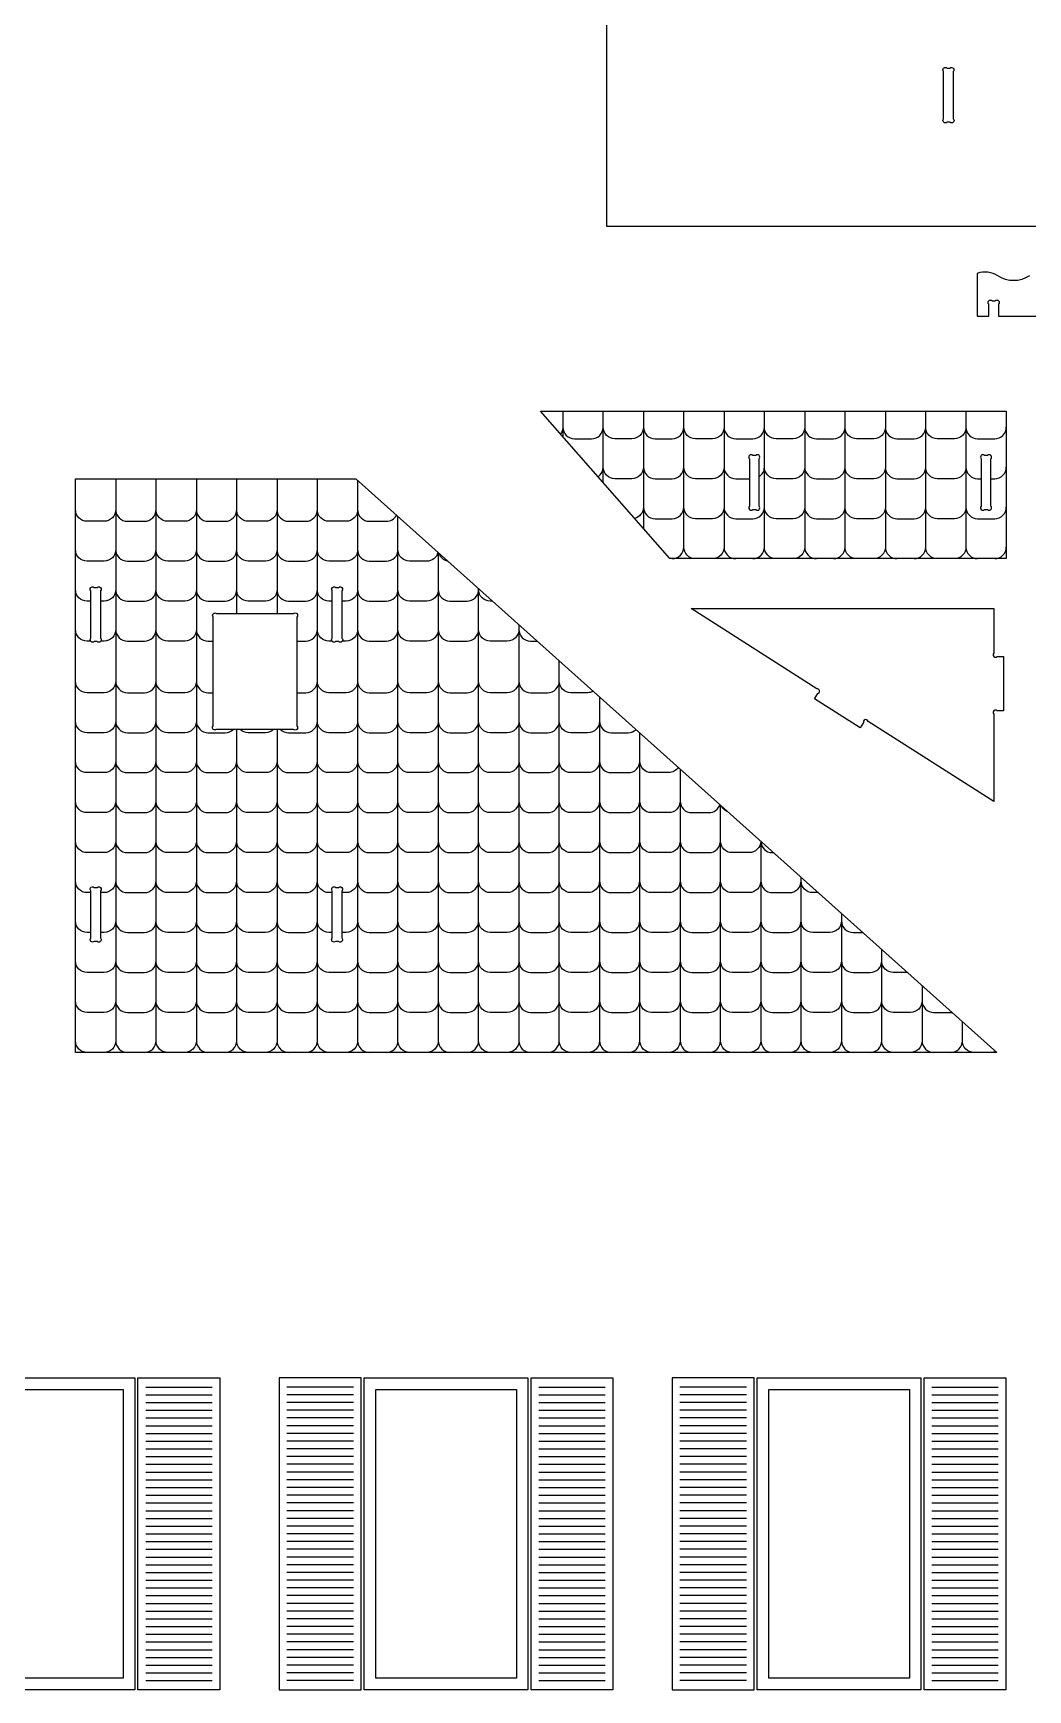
# Model space of a CAD drawing. Extents: x 9576 to 9806, y 1039 to 1165.
# Drawn here: x 9689.91 to 9715.66, y 1040.7 to 1083.6 of the extents above; entities that cross this region are included whole.
import ezdxf

# ---------------------------------------------------------------- set-up
doc = ezdxf.new("R2010")
doc.units = 0
doc.header["$MEASUREMENT"] = 0
doc.layers.add('LAYER_1', color=18, linetype='CONTINUOUS')

msp = doc.modelspace()

# ---------------------------------------------------------------- linework, layer by layer
at = {"layer": 'LAYER_1'}
for points in [[(9734.152, 1078.595), (9704.755, 1078.595), (9704.755, 1085.85), (9734.152, 1085.85)], [(9706.388, 1069.995), (9703.044, 1073.815), (9715.1, 1073.815), (9715.1, 1069.995)], [(9691.002, 1057.209), (9691.002, 1072.058), (9698.258, 1072.058), (9714.853, 1057.209)], [(9692.541, 1048.784), (9692.541, 1040.704), (9688.301, 1040.704), (9688.301, 1048.784)], [(9688.601, 1048.484), (9692.241, 1048.484), (9692.241, 1041.004), (9688.601, 1041.004)], [(9692.621, 1048.784), (9694.741, 1048.784), (9694.741, 1040.704), (9692.621, 1040.704)], [(9698.396, 1048.784), (9696.276, 1048.784), (9696.276, 1040.704), (9698.396, 1040.704)], [(9702.716, 1048.784), (9702.716, 1040.704), (9698.476, 1040.704), (9698.476, 1048.784)], [(9698.776, 1048.484), (9702.416, 1048.484), (9702.416, 1041.004), (9698.776, 1041.004)], [(9702.796, 1048.784), (9704.916, 1048.784), (9704.916, 1040.704), (9702.796, 1040.704)], [(9708.571, 1048.784), (9706.451, 1048.784), (9706.451, 1040.704), (9708.571, 1040.704)], [(9712.891, 1048.784), (9712.891, 1040.704), (9708.651, 1040.704), (9708.651, 1048.784)], [(9708.951, 1048.484), (9712.591, 1048.484), (9712.591, 1041.004), (9708.951, 1041.004)], [(9712.971, 1048.784), (9715.091, 1048.784), (9715.091, 1040.704), (9712.971, 1040.704)]]:
    msp.add_lwpolyline(points, close=True, dxfattribs=at)
for points in [[(9713.728, 1082.606), (9713.728, 1081.383, -1), (9713.64, 1081.295), (9713.567, 1081.295, -1), (9713.478, 1081.383), (9713.478, 1082.606, -1), (9713.567, 1082.695), (9713.64, 1082.695, -1)], [(9708.45, 1072.58), (9708.45, 1071.356, 1), (9708.538, 1071.268), (9708.612, 1071.268, 1), (9708.7, 1071.356), (9708.7, 1072.58, 1), (9708.612, 1072.668), (9708.538, 1072.668, 1)], [(9714.45, 1072.58), (9714.45, 1071.356, 1), (9714.538, 1071.268), (9714.612, 1071.268, 1), (9714.7, 1071.356), (9714.7, 1072.58, 1), (9714.612, 1072.668), (9714.538, 1072.668, 1)], [(9691.652, 1069.16), (9691.652, 1067.936, -1), (9691.564, 1067.848), (9691.491, 1067.848, -1), (9691.402, 1067.936), (9691.402, 1069.16, -1), (9691.491, 1069.248), (9691.564, 1069.248, -1)], [(9697.902, 1069.16), (9697.902, 1067.936, -1), (9697.814, 1067.848), (9697.741, 1067.848, -1), (9697.652, 1067.936), (9697.652, 1069.16, -1), (9697.741, 1069.248), (9697.814, 1069.248, -1)], [(9715.024, 1066.058), (9714.863, 1066.058, 1), (9714.774, 1065.97), (9714.774, 1063.704), (9711.522, 1065.779, 1), (9711.4, 1065.752), (9711.313, 1065.616), (9710.133, 1066.368), (9710.22, 1066.505, 1), (9710.193, 1066.627), (9706.94, 1068.701), (9714.774, 1068.701), (9714.774, 1067.546, 1), (9714.863, 1067.458), (9715.024, 1067.458)], [(9696.736, 1068.482), (9696.736, 1065.664, -1), (9696.647, 1065.575), (9694.657, 1065.575, -1), (9694.569, 1065.664), (9694.569, 1068.482, -1), (9694.657, 1068.571), (9696.647, 1068.571, -1)], [(9691.652, 1061.396), (9691.652, 1060.173, -1), (9691.564, 1060.084), (9691.491, 1060.084, -1), (9691.402, 1060.173), (9691.402, 1061.396, -1), (9691.491, 1061.484), (9691.564, 1061.484, -1)], [(9697.902, 1061.396), (9697.902, 1060.173, -1), (9697.814, 1060.084), (9697.741, 1060.084, -1), (9697.652, 1060.173), (9697.652, 1061.396, -1), (9697.741, 1061.484), (9697.814, 1061.484, -1)]]:
    msp.add_lwpolyline(points, format="xyb", close=True, dxfattribs=at)
for points in [[(9715.697, 1077.316, -0.300981), (9714.881, 1077.316, 0.236244), (9714.348, 1077.381), (9714.348, 1076.274), (9714.648, 1076.274), (9714.648, 1076.585, -1), (9714.736, 1076.674), (9714.809, 1076.674, -1), (9714.898, 1076.585), (9714.898, 1076.274), (9720.648, 1076.274)], [(9706.451, 1069.995, 0.414214), (9706.751, 1070.295), (9706.751, 1073.815)], [(9707.794, 1073.815), (9707.794, 1070.295, 0.414214), (9708.094, 1069.995)], [(9709.138, 1069.995, -0.414214), (9708.838, 1070.295), (9708.838, 1073.815)], [(9709.882, 1073.815), (9709.882, 1070.295, 0.414214), (9710.182, 1069.995)], [(9711.225, 1069.995, -0.414214), (9710.925, 1070.295), (9710.925, 1073.815)], [(9711.969, 1073.815), (9711.969, 1070.295, -0.414214), (9711.669, 1069.995)], [(9712.713, 1069.995, 0.414214), (9713.013, 1070.295), (9713.013, 1073.815)], [(9714.056, 1073.815), (9714.056, 1070.295, -0.414214), (9713.756, 1069.995)], [(9703.62, 1073.4, -0.159509), (9703.562, 1073.223)], [(9703.62, 1073.4, 0.414214), (9703.92, 1073.1), (9704.364, 1073.1, 0.414214), (9704.664, 1073.4)], [(9705.707, 1073.4, -0.414214), (9705.407, 1073.1), (9704.964, 1073.1, -0.414214), (9704.664, 1073.4)], [(9705.707, 1073.4, 0.414214), (9706.007, 1073.1), (9706.451, 1073.1, 0.414214), (9706.751, 1073.4)], [(9707.794, 1073.4, -0.414214), (9707.494, 1073.1), (9707.051, 1073.1, -0.414214), (9706.751, 1073.4)], [(9707.794, 1073.4, 0.414214), (9708.094, 1073.1), (9708.538, 1073.1, 0.414214), (9708.838, 1073.4)], [(9709.882, 1073.4, -0.414214), (9709.582, 1073.1), (9709.138, 1073.1, -0.414214), (9708.838, 1073.4)], [(9709.882, 1073.4, 0.414214), (9710.182, 1073.1), (9710.625, 1073.1, 0.414214), (9710.925, 1073.4)], [(9711.969, 1073.4, -0.414214), (9711.669, 1073.1), (9711.225, 1073.1, -0.414214), (9710.925, 1073.4)], [(9711.969, 1073.4, 0.414214), (9712.269, 1073.1), (9712.713, 1073.1, 0.414214), (9713.013, 1073.4)], [(9714.056, 1073.4, -0.414214), (9713.756, 1073.1), (9713.313, 1073.1, -0.414214), (9713.013, 1073.4)], [(9714.056, 1073.4, 0.414214), (9714.356, 1073.1), (9714.8, 1073.1, 0.414214), (9715.1, 1073.4)], [(9692.046, 1072.058), (9692.046, 1057.509, 0.414214), (9692.346, 1057.209)], [(9693.39, 1057.209, -0.414214), (9693.09, 1057.509), (9693.09, 1072.058)], [(9694.133, 1072.058), (9694.133, 1057.509, 0.414214), (9694.433, 1057.209)], [(9697.564, 1057.209, -0.414214), (9697.264, 1057.509), (9697.264, 1072.058)], [(9704.531, 1072.116, 0.249891), (9704.664, 1072.365)], [(9705.707, 1072.365, -0.414214), (9705.407, 1072.065), (9704.964, 1072.065, -0.414214), (9704.664, 1072.365)], [(9705.707, 1072.365, 0.414214), (9706.007, 1072.065), (9706.451, 1072.065, 0.414214), (9706.751, 1072.365)], [(9707.794, 1072.365, -0.414214), (9707.494, 1072.065), (9707.051, 1072.065, -0.414214), (9706.751, 1072.365)], [(9707.794, 1072.365, 0.414214), (9708.094, 1072.065), (9708.45, 1072.065)], [(9708.7, 1072.113, 0.255564), (9708.838, 1072.365)], [(9709.882, 1072.365, -0.414214), (9709.582, 1072.065), (9709.138, 1072.065, -0.414214), (9708.838, 1072.365)], [(9709.882, 1072.365, 0.414214), (9710.182, 1072.065), (9710.625, 1072.065, 0.414214), (9710.925, 1072.365)], [(9711.969, 1072.365, -0.414214), (9711.669, 1072.065), (9711.225, 1072.065, -0.414214), (9710.925, 1072.365)], [(9711.969, 1072.365, 0.414214), (9712.269, 1072.065), (9712.713, 1072.065, 0.414214), (9713.013, 1072.365)], [(9714.056, 1072.365, -0.414214), (9713.756, 1072.065), (9713.313, 1072.065, -0.414214), (9713.013, 1072.365)], [(9714.056, 1072.365, 0.414214), (9714.356, 1072.065), (9714.45, 1072.065)], [(9714.7, 1072.065), (9714.8, 1072.065, 0.414214), (9715.1, 1072.365)], [(9698.308, 1072.013), (9698.308, 1057.509, 0.414214), (9698.608, 1057.209)], [(9692.046, 1071.264, -0.414214), (9691.746, 1070.964), (9691.302, 1070.964, -0.414214), (9691.002, 1071.264)], [(9692.046, 1071.264, 0.414214), (9692.346, 1070.964), (9692.79, 1070.964, 0.414214), (9693.09, 1071.264)], [(9694.133, 1071.264, -0.414214), (9693.833, 1070.964), (9693.39, 1070.964, -0.414214), (9693.09, 1071.264)], [(9694.133, 1071.264, 0.414214), (9694.433, 1070.964), (9694.877, 1070.964, 0.414214), (9695.177, 1071.264)], [(9696.22, 1071.264, -0.414214), (9695.92, 1070.964), (9695.477, 1070.964, -0.414214), (9695.177, 1071.264)], [(9696.22, 1071.264, 0.414214), (9696.52, 1070.964), (9696.964, 1070.964, 0.414214), (9697.264, 1071.264)], [(9698.308, 1071.264, -0.414214), (9698.008, 1070.964), (9697.564, 1070.964, -0.414214), (9697.264, 1071.264)], [(9698.308, 1071.264, 0.414214), (9698.608, 1070.964), (9699.051, 1070.964, 0.26914), (9699.312, 1071.115)], [(9705.707, 1071.33, -0.349089), (9705.475, 1071.038)], [(9705.707, 1071.33, 0.414214), (9706.007, 1071.03), (9706.451, 1071.03, 0.414214), (9706.751, 1071.33)], [(9707.794, 1071.33, -0.414214), (9707.494, 1071.03), (9707.051, 1071.03, -0.414214), (9706.751, 1071.33)], [(9707.794, 1071.33, 0.414214), (9708.094, 1071.03), (9708.538, 1071.03, 0.414214), (9708.838, 1071.33)], [(9709.882, 1071.33, -0.414214), (9709.582, 1071.03), (9709.138, 1071.03, -0.414214), (9708.838, 1071.33)], [(9709.882, 1071.33, 0.414214), (9710.182, 1071.03), (9710.625, 1071.03, 0.414214), (9710.925, 1071.33)], [(9711.969, 1071.33, -0.414214), (9711.669, 1071.03), (9711.225, 1071.03, -0.414214), (9710.925, 1071.33)], [(9711.969, 1071.33, 0.414214), (9712.269, 1071.03), (9712.713, 1071.03, 0.414214), (9713.013, 1071.33)], [(9714.056, 1071.33, -0.414214), (9713.756, 1071.03), (9713.313, 1071.03, -0.414214), (9713.013, 1071.33)], [(9714.056, 1071.33, 0.414214), (9714.356, 1071.03), (9714.8, 1071.03, 0.414214), (9715.1, 1071.33)], [(9699.051, 1057.209, 0.414214), (9699.351, 1057.509), (9699.351, 1071.08)], [(9692.046, 1070.229, -0.414214), (9691.746, 1069.929), (9691.302, 1069.929, -0.414214), (9691.002, 1070.229)], [(9692.046, 1070.229, 0.414214), (9692.346, 1069.929), (9692.79, 1069.929, 0.414214), (9693.09, 1070.229)], [(9694.133, 1070.229, -0.414214), (9693.833, 1069.929), (9693.39, 1069.929, -0.414214), (9693.09, 1070.229)], [(9694.133, 1070.229, 0.414214), (9694.433, 1069.929), (9694.877, 1069.929, 0.414214), (9695.177, 1070.229)], [(9696.22, 1070.229, -0.414214), (9695.92, 1069.929), (9695.477, 1069.929, -0.414214), (9695.177, 1070.229)], [(9696.22, 1070.229, 0.414214), (9696.52, 1069.929), (9696.964, 1069.929, 0.414214), (9697.264, 1070.229)], [(9698.308, 1070.229, -0.414214), (9698.008, 1069.929), (9697.564, 1069.929, -0.414214), (9697.264, 1070.229)], [(9698.308, 1070.229, 0.414214), (9698.608, 1069.929), (9699.051, 1069.929, 0.414214), (9699.351, 1070.229)], [(9700.386, 1070.154, -0.342363), (9700.095, 1069.929), (9699.651, 1069.929, -0.414214), (9699.351, 1070.229)], [(9700.395, 1070.146), (9700.395, 1057.509, 0.414214), (9700.695, 1057.209)], [(9700.411, 1070.131, 0.260244), (9700.629, 1069.936)], [(9707.051, 1069.995, -0.414214), (9706.751, 1070.295)], [(9707.794, 1070.295, -0.414214), (9707.494, 1069.995)], [(9708.538, 1069.995, 0.414214), (9708.838, 1070.295)], [(9709.882, 1070.295, -0.414214), (9709.582, 1069.995)], [(9710.625, 1069.995, 0.414214), (9710.925, 1070.295)], [(9711.969, 1070.295, 0.414214), (9712.269, 1069.995)], [(9713.313, 1069.995, -0.414214), (9713.013, 1070.295)], [(9714.056, 1070.295, 0.414214), (9714.356, 1069.995)], [(9714.8, 1069.995, 0.414214), (9715.1, 1070.295)], [(9691.402, 1068.894), (9691.302, 1068.894, -0.414214), (9691.002, 1069.194)], [(9692.046, 1069.194, -0.414214), (9691.746, 1068.894), (9691.652, 1068.894)], [(9692.046, 1069.194, 0.414214), (9692.346, 1068.894), (9692.79, 1068.894, 0.414214), (9693.09, 1069.194)], [(9694.133, 1069.194, -0.414214), (9693.833, 1068.894), (9693.39, 1068.894, -0.414214), (9693.09, 1069.194)], [(9694.133, 1069.194, 0.414214), (9694.433, 1068.894), (9694.877, 1068.894, 0.414214), (9695.177, 1069.194)], [(9696.22, 1069.194, -0.414214), (9695.92, 1068.894), (9695.477, 1068.894, -0.414214), (9695.177, 1069.194)], [(9696.22, 1069.194, 0.414214), (9696.52, 1068.894), (9696.964, 1068.894, 0.414214), (9697.264, 1069.194)], [(9697.652, 1068.894), (9697.564, 1068.894, -0.414214), (9697.264, 1069.194)], [(9698.308, 1069.194, -0.414214), (9698.008, 1068.894), (9697.902, 1068.894)], [(9698.308, 1069.194, 0.414214), (9698.608, 1068.894), (9699.051, 1068.894, 0.414214), (9699.351, 1069.194)], [(9700.395, 1069.194, -0.414214), (9700.095, 1068.894), (9699.651, 1068.894, -0.414214), (9699.351, 1069.194)], [(9700.395, 1069.194, 0.414214), (9700.695, 1068.894), (9701.139, 1068.894, 0.414214), (9701.439, 1069.194)], [(9701.139, 1057.209, 0.414214), (9701.439, 1057.509), (9701.439, 1069.212)], [(9701.794, 1068.894), (9701.739, 1068.894, -0.414214), (9701.439, 1069.194)], [(9702.482, 1068.278), (9702.482, 1057.509, -0.414214), (9702.182, 1057.209)], [(9691.402, 1067.859), (9691.302, 1067.859, -0.414214), (9691.002, 1068.159)], [(9692.046, 1068.159, -0.414214), (9691.746, 1067.859), (9691.652, 1067.859)], [(9692.046, 1068.159, 0.414214), (9692.346, 1067.859), (9692.79, 1067.859, 0.414214), (9693.09, 1068.159)], [(9694.133, 1068.159, -0.414214), (9693.833, 1067.859), (9693.39, 1067.859, -0.414214), (9693.09, 1068.159)], [(9694.133, 1068.159, 0.414214), (9694.433, 1067.859), (9694.569, 1067.859)], [(9696.736, 1067.859), (9696.964, 1067.859, 0.414214), (9697.264, 1068.159)], [(9697.652, 1067.859), (9697.564, 1067.859, -0.414214), (9697.264, 1068.159)], [(9698.308, 1068.159, -0.414214), (9698.008, 1067.859), (9697.902, 1067.859)], [(9698.308, 1068.159, 0.414214), (9698.608, 1067.859), (9699.051, 1067.859, 0.414214), (9699.351, 1068.159)], [(9700.395, 1068.159, -0.414214), (9700.095, 1067.859), (9699.651, 1067.859, -0.414214), (9699.351, 1068.159)], [(9700.395, 1068.159, 0.414214), (9700.695, 1067.859), (9701.139, 1067.859, 0.414214), (9701.439, 1068.159)], [(9702.482, 1068.159, -0.414214), (9702.182, 1067.859), (9701.739, 1067.859, -0.414214), (9701.439, 1068.159)], [(9702.482, 1068.159, 0.414214), (9702.782, 1067.859), (9702.951, 1067.859)], [(9703.226, 1057.209, 0.414214), (9703.526, 1057.509), (9703.526, 1067.344)], [(9692.046, 1066.824, -0.414214), (9691.746, 1066.524), (9691.302, 1066.524, -0.414214), (9691.002, 1066.824)], [(9692.046, 1066.824, 0.414214), (9692.346, 1066.524), (9692.79, 1066.524, 0.414214), (9693.09, 1066.824)], [(9694.133, 1066.824, -0.414214), (9693.833, 1066.524), (9693.39, 1066.524, -0.414214), (9693.09, 1066.824)], [(9694.133, 1066.824, 0.414214), (9694.433, 1066.524), (9694.569, 1066.524)], [(9696.736, 1066.524), (9696.964, 1066.524, 0.414214), (9697.264, 1066.824)], [(9698.308, 1066.824, -0.414214), (9698.008, 1066.524), (9697.564, 1066.524, -0.414214), (9697.264, 1066.824)], [(9698.308, 1066.824, 0.414214), (9698.608, 1066.524), (9699.051, 1066.524, 0.414214), (9699.351, 1066.824)], [(9700.395, 1066.824, -0.414214), (9700.095, 1066.524), (9699.651, 1066.524, -0.414214), (9699.351, 1066.824)], [(9700.395, 1066.824, 0.414214), (9700.695, 1066.524), (9701.139, 1066.524, 0.414214), (9701.439, 1066.824)], [(9702.482, 1066.824, -0.414214), (9702.182, 1066.524), (9701.739, 1066.524, -0.414214), (9701.439, 1066.824)], [(9702.482, 1066.824, 0.414214), (9702.782, 1066.524), (9703.226, 1066.524, 0.414214), (9703.526, 1066.824)], [(9704.406, 1066.557, -0.118653), (9704.27, 1066.524), (9703.826, 1066.524, -0.414214), (9703.526, 1066.824)], [(9704.57, 1066.41), (9704.57, 1057.509, 0.414214), (9704.87, 1057.209)], [(9692.046, 1065.789, -0.414214), (9691.746, 1065.489), (9691.302, 1065.489, -0.414214), (9691.002, 1065.789)], [(9692.046, 1065.789, 0.414214), (9692.346, 1065.489), (9692.79, 1065.489, 0.414214), (9693.09, 1065.789)], [(9694.133, 1065.789, -0.414214), (9693.833, 1065.489), (9693.39, 1065.489, -0.414214), (9693.09, 1065.789)], [(9694.133, 1065.789, 0.414214), (9694.433, 1065.489), (9694.877, 1065.489, 0.197346), (9695.088, 1065.575)], [(9696.31, 1065.575, 0.197346), (9696.52, 1065.489), (9696.964, 1065.489, 0.414214), (9697.264, 1065.789)], [(9698.308, 1065.789, -0.414214), (9698.008, 1065.489), (9697.564, 1065.489, -0.414214), (9697.264, 1065.789)], [(9698.308, 1065.789, 0.414214), (9698.608, 1065.489), (9699.051, 1065.489, 0.414214), (9699.351, 1065.789)], [(9700.395, 1065.789, -0.414214), (9700.095, 1065.489), (9699.651, 1065.489, -0.414214), (9699.351, 1065.789)], [(9700.395, 1065.789, 0.414214), (9700.695, 1065.489), (9701.139, 1065.489, 0.414214), (9701.439, 1065.789)], [(9702.482, 1065.789, -0.414214), (9702.182, 1065.489), (9701.739, 1065.489, -0.414214), (9701.439, 1065.789)], [(9702.482, 1065.789, 0.414214), (9702.782, 1065.489), (9703.226, 1065.489, 0.414214), (9703.526, 1065.789)], [(9704.57, 1065.789, -0.414214), (9704.27, 1065.489), (9703.826, 1065.489, -0.414214), (9703.526, 1065.789)], [(9704.57, 1065.789, 0.414214), (9704.87, 1065.489), (9705.313, 1065.489, 0.185005), (9705.514, 1065.566)], [(9695.477, 1057.209, -0.414214), (9695.177, 1057.509), (9695.177, 1065.575)], [(9696.131, 1065.575, -0.197346), (9695.92, 1065.489), (9695.477, 1065.489, -0.197346), (9695.266, 1065.575)], [(9696.22, 1065.575), (9696.22, 1057.509, 0.414214), (9696.52, 1057.209)], [(9705.913, 1057.209, -0.414214), (9705.613, 1057.509), (9705.613, 1065.477)], [(9692.046, 1064.754, -0.414214), (9691.746, 1064.454), (9691.302, 1064.454, -0.414214), (9691.002, 1064.754)], [(9692.046, 1064.754, 0.414214), (9692.346, 1064.454), (9692.79, 1064.454, 0.414214), (9693.09, 1064.754)], [(9694.133, 1064.754, -0.414214), (9693.833, 1064.454), (9693.39, 1064.454, -0.414214), (9693.09, 1064.754)], [(9694.133, 1064.754, 0.414214), (9694.433, 1064.454), (9694.877, 1064.454, 0.414214), (9695.177, 1064.754)], [(9696.22, 1064.754, -0.414214), (9695.92, 1064.454), (9695.477, 1064.454, -0.414214), (9695.177, 1064.754)], [(9696.22, 1064.754, 0.414214), (9696.52, 1064.454), (9696.964, 1064.454, 0.414214), (9697.264, 1064.754)], [(9698.308, 1064.754, -0.414214), (9698.008, 1064.454), (9697.564, 1064.454, -0.414214), (9697.264, 1064.754)], [(9698.308, 1064.754, 0.414214), (9698.608, 1064.454), (9699.051, 1064.454, 0.414214), (9699.351, 1064.754)], [(9700.395, 1064.754, -0.414214), (9700.095, 1064.454), (9699.651, 1064.454, -0.414214), (9699.351, 1064.754)], [(9700.395, 1064.754, 0.414214), (9700.695, 1064.454), (9701.139, 1064.454, 0.414214), (9701.439, 1064.754)], [(9702.482, 1064.754, -0.414214), (9702.182, 1064.454), (9701.739, 1064.454, -0.414214), (9701.439, 1064.754)], [(9702.482, 1064.754, 0.414214), (9702.782, 1064.454), (9703.226, 1064.454, 0.414214), (9703.526, 1064.754)], [(9704.57, 1064.754, -0.414214), (9704.27, 1064.454), (9703.826, 1064.454, -0.414214), (9703.526, 1064.754)], [(9704.57, 1064.754, 0.414214), (9704.87, 1064.454), (9705.313, 1064.454, 0.414214), (9705.613, 1064.754)], [(9706.607, 1064.588, -0.251013), (9706.357, 1064.454), (9705.913, 1064.454, -0.414214), (9705.613, 1064.754)], [(9706.657, 1064.543), (9706.657, 1057.509, -0.414214), (9706.357, 1057.209)], [(9692.046, 1063.719, -0.414214), (9691.746, 1063.419), (9691.302, 1063.419, -0.414214), (9691.002, 1063.719)], [(9692.046, 1063.719, 0.414214), (9692.346, 1063.419), (9692.79, 1063.419, 0.414214), (9693.09, 1063.719)], [(9694.133, 1063.719, -0.414214), (9693.833, 1063.419), (9693.39, 1063.419, -0.414214), (9693.09, 1063.719)], [(9694.133, 1063.719, 0.414214), (9694.433, 1063.419), (9694.877, 1063.419, 0.414214), (9695.177, 1063.719)], [(9696.22, 1063.719, -0.414214), (9695.92, 1063.419), (9695.477, 1063.419, -0.414214), (9695.177, 1063.719)], [(9696.22, 1063.719, 0.414214), (9696.52, 1063.419), (9696.964, 1063.419, 0.414214), (9697.264, 1063.719)], [(9698.308, 1063.719, -0.414214), (9698.008, 1063.419), (9697.564, 1063.419, -0.414214), (9697.264, 1063.719)], [(9698.308, 1063.719, 0.414214), (9698.608, 1063.419), (9699.051, 1063.419, 0.414214), (9699.351, 1063.719)], [(9700.395, 1063.719, -0.414214), (9700.095, 1063.419), (9699.651, 1063.419, -0.414214), (9699.351, 1063.719)], [(9700.395, 1063.719, 0.414214), (9700.695, 1063.419), (9701.139, 1063.419, 0.414214), (9701.439, 1063.719)], [(9702.482, 1063.719, -0.414214), (9702.182, 1063.419), (9701.739, 1063.419, -0.414214), (9701.439, 1063.719)], [(9702.482, 1063.719, 0.414214), (9702.782, 1063.419), (9703.226, 1063.419, 0.414214), (9703.526, 1063.719)], [(9704.57, 1063.719, -0.414214), (9704.27, 1063.419), (9703.826, 1063.419, -0.414214), (9703.526, 1063.719)], [(9704.57, 1063.719, 0.414214), (9704.87, 1063.419), (9705.313, 1063.419, 0.414214), (9705.613, 1063.719)], [(9706.657, 1063.719, -0.414214), (9706.357, 1063.419), (9705.913, 1063.419, -0.414214), (9705.613, 1063.719)], [(9706.657, 1063.719, 0.414214), (9706.957, 1063.419), (9707.401, 1063.419, 0.321837), (9707.685, 1063.623)], [(9707.401, 1057.209, 0.414214), (9707.701, 1057.509), (9707.701, 1063.609)], [(9707.889, 1063.44, -0.175897), (9707.736, 1063.577)], [(9692.046, 1062.684, -0.414214), (9691.746, 1062.384), (9691.302, 1062.384, -0.414214), (9691.002, 1062.684)], [(9692.046, 1062.684, 0.414214), (9692.346, 1062.384), (9692.79, 1062.384, 0.414214), (9693.09, 1062.684)], [(9694.133, 1062.684, -0.414214), (9693.833, 1062.384), (9693.39, 1062.384, -0.414214), (9693.09, 1062.684)], [(9694.133, 1062.684, 0.414214), (9694.433, 1062.384), (9694.877, 1062.384, 0.414214), (9695.177, 1062.684)], [(9696.22, 1062.684, -0.414214), (9695.92, 1062.384), (9695.477, 1062.384, -0.414214), (9695.177, 1062.684)], [(9696.22, 1062.684, 0.414214), (9696.52, 1062.384), (9696.964, 1062.384, 0.414214), (9697.264, 1062.684)], [(9698.308, 1062.684, -0.414214), (9698.008, 1062.384), (9697.564, 1062.384, -0.414214), (9697.264, 1062.684)], [(9698.308, 1062.684, 0.414214), (9698.608, 1062.384), (9699.051, 1062.384, 0.414214), (9699.351, 1062.684)], [(9700.395, 1062.684, -0.414214), (9700.095, 1062.384), (9699.651, 1062.384, -0.414214), (9699.351, 1062.684)], [(9700.395, 1062.684, 0.414214), (9700.695, 1062.384), (9701.139, 1062.384, 0.414214), (9701.439, 1062.684)], [(9702.482, 1062.684, -0.414214), (9702.182, 1062.384), (9701.739, 1062.384, -0.414214), (9701.439, 1062.684)], [(9702.482, 1062.684, 0.414214), (9702.782, 1062.384), (9703.226, 1062.384, 0.414214), (9703.526, 1062.684)], [(9704.57, 1062.684, -0.414214), (9704.27, 1062.384), (9703.826, 1062.384, -0.414214), (9703.526, 1062.684)], [(9704.57, 1062.684, 0.414214), (9704.87, 1062.384), (9705.313, 1062.384, 0.414214), (9705.613, 1062.684)], [(9706.657, 1062.684, -0.414214), (9706.357, 1062.384), (9705.913, 1062.384, -0.414214), (9705.613, 1062.684)], [(9706.657, 1062.684, 0.414214), (9706.957, 1062.384), (9707.401, 1062.384, 0.414214), (9707.701, 1062.684)], [(9708.744, 1062.675, -0.405747), (9708.444, 1062.384), (9708.001, 1062.384, -0.414214), (9707.701, 1062.684)], [(9708.744, 1062.684), (9708.744, 1057.509, 0.414214), (9709.044, 1057.209)], [(9708.744, 1062.675, 0.405523), (9709.044, 1062.384), (9709.07, 1062.384)], [(9709.488, 1057.209, 0.414214), (9709.788, 1057.509), (9709.788, 1061.741)], [(9691.402, 1061.349), (9691.302, 1061.349, -0.414214), (9691.002, 1061.649)], [(9692.046, 1061.649, -0.414214), (9691.746, 1061.349), (9691.652, 1061.349)], [(9692.046, 1061.649, 0.414214), (9692.346, 1061.349), (9692.79, 1061.349, 0.414214), (9693.09, 1061.649)], [(9694.133, 1061.649, -0.414214), (9693.833, 1061.349), (9693.39, 1061.349, -0.414214), (9693.09, 1061.649)], [(9694.133, 1061.649, 0.414214), (9694.433, 1061.349), (9694.877, 1061.349, 0.414214), (9695.177, 1061.649)], [(9696.22, 1061.649, -0.414214), (9695.92, 1061.349), (9695.477, 1061.349, -0.414214), (9695.177, 1061.649)], [(9696.22, 1061.649, 0.414214), (9696.52, 1061.349), (9696.964, 1061.349, 0.414214), (9697.264, 1061.649)], [(9697.652, 1061.349), (9697.564, 1061.349, -0.414214), (9697.264, 1061.649)], [(9698.308, 1061.649, -0.414214), (9698.008, 1061.349), (9697.902, 1061.349)], [(9698.308, 1061.649, 0.414214), (9698.608, 1061.349), (9699.051, 1061.349, 0.414214), (9699.351, 1061.649)], [(9700.395, 1061.649, -0.414214), (9700.095, 1061.349), (9699.651, 1061.349, -0.414214), (9699.351, 1061.649)], [(9700.395, 1061.649, 0.414214), (9700.695, 1061.349), (9701.139, 1061.349, 0.414214), (9701.439, 1061.649)], [(9702.482, 1061.649, -0.414214), (9702.182, 1061.349), (9701.739, 1061.349, -0.414214), (9701.439, 1061.649)], [(9702.482, 1061.649, 0.414214), (9702.782, 1061.349), (9703.226, 1061.349, 0.414214), (9703.526, 1061.649)], [(9704.57, 1061.649, -0.414214), (9704.27, 1061.349), (9703.826, 1061.349, -0.414214), (9703.526, 1061.649)], [(9704.57, 1061.649, 0.414214), (9704.87, 1061.349), (9705.313, 1061.349, 0.414214), (9705.613, 1061.649)], [(9706.657, 1061.649, -0.414214), (9706.357, 1061.349), (9705.913, 1061.349, -0.414214), (9705.613, 1061.649)], [(9706.657, 1061.649, 0.414214), (9706.957, 1061.349), (9707.401, 1061.349, 0.414214), (9707.701, 1061.649)], [(9708.744, 1061.649, -0.414214), (9708.444, 1061.349), (9708.001, 1061.349, -0.414214), (9707.701, 1061.649)], [(9708.744, 1061.649, 0.414214), (9709.044, 1061.349), (9709.488, 1061.349, 0.414214), (9709.788, 1061.649)], [(9710.226, 1061.349), (9710.088, 1061.349, -0.414214), (9709.788, 1061.649)], [(9691.402, 1060.314), (9691.302, 1060.314, -0.414214), (9691.002, 1060.614)], [(9692.046, 1060.614, -0.414214), (9691.746, 1060.314), (9691.652, 1060.314)], [(9692.046, 1060.614, 0.414214), (9692.346, 1060.314), (9692.79, 1060.314, 0.414214), (9693.09, 1060.614)], [(9694.133, 1060.614, -0.414214), (9693.833, 1060.314), (9693.39, 1060.314, -0.414214), (9693.09, 1060.614)], [(9694.133, 1060.614, 0.414214), (9694.433, 1060.314), (9694.877, 1060.314, 0.414214), (9695.177, 1060.614)], [(9696.22, 1060.614, -0.414214), (9695.92, 1060.314), (9695.477, 1060.314, -0.414214), (9695.177, 1060.614)], [(9696.22, 1060.614, 0.414214), (9696.52, 1060.314), (9696.964, 1060.314, 0.414214), (9697.264, 1060.614)], [(9697.652, 1060.314), (9697.564, 1060.314, -0.414214), (9697.264, 1060.614)], [(9698.308, 1060.614, -0.414214), (9698.008, 1060.314), (9697.902, 1060.314)], [(9698.308, 1060.614, 0.414214), (9698.608, 1060.314), (9699.051, 1060.314, 0.414214), (9699.351, 1060.614)], [(9700.395, 1060.614, -0.414214), (9700.095, 1060.314), (9699.651, 1060.314, -0.414214), (9699.351, 1060.614)], [(9700.395, 1060.614, 0.414214), (9700.695, 1060.314), (9701.139, 1060.314, 0.414214), (9701.439, 1060.614)], [(9702.482, 1060.614, -0.414214), (9702.182, 1060.314), (9701.739, 1060.314, -0.414214), (9701.439, 1060.614)], [(9702.482, 1060.614, 0.414214), (9702.782, 1060.314), (9703.226, 1060.314, 0.414214), (9703.526, 1060.614)], [(9704.57, 1060.614, -0.414214), (9704.27, 1060.314), (9703.826, 1060.314, -0.414214), (9703.526, 1060.614)], [(9704.57, 1060.614, 0.414214), (9704.87, 1060.314), (9705.313, 1060.314, 0.414214), (9705.613, 1060.614)], [(9706.657, 1060.614, -0.414214), (9706.357, 1060.314), (9705.913, 1060.314, -0.414214), (9705.613, 1060.614)], [(9706.657, 1060.614, 0.414214), (9706.957, 1060.314), (9707.401, 1060.314, 0.414214), (9707.701, 1060.614)], [(9708.744, 1060.614, -0.414214), (9708.444, 1060.314), (9708.001, 1060.314, -0.414214), (9707.701, 1060.614)], [(9708.744, 1060.614, 0.414214), (9709.044, 1060.314), (9709.488, 1060.314, 0.414214), (9709.788, 1060.614)], [(9710.832, 1060.614, -0.414214), (9710.532, 1060.314), (9710.088, 1060.314, -0.414214), (9709.788, 1060.614)], [(9710.832, 1060.807), (9710.832, 1057.509, -0.414214), (9710.532, 1057.209)], [(9710.832, 1060.614, 0.414214), (9711.132, 1060.314), (9711.383, 1060.314)], [(9711.575, 1057.209, 0.414214), (9711.875, 1057.509), (9711.875, 1059.874)], [(9692.046, 1059.579, -0.414214), (9691.746, 1059.279), (9691.302, 1059.279, -0.414214), (9691.002, 1059.579)], [(9692.046, 1059.579, 0.414214), (9692.346, 1059.279), (9692.79, 1059.279, 0.414214), (9693.09, 1059.579)], [(9694.133, 1059.579, -0.414214), (9693.833, 1059.279), (9693.39, 1059.279, -0.414214), (9693.09, 1059.579)], [(9694.133, 1059.579, 0.414214), (9694.433, 1059.279), (9694.877, 1059.279, 0.414214), (9695.177, 1059.579)], [(9696.22, 1059.579, -0.414214), (9695.92, 1059.279), (9695.477, 1059.279, -0.414214), (9695.177, 1059.579)], [(9696.22, 1059.579, 0.414214), (9696.52, 1059.279), (9696.964, 1059.279, 0.414214), (9697.264, 1059.579)], [(9698.308, 1059.579, -0.414214), (9698.008, 1059.279), (9697.564, 1059.279, -0.414214), (9697.264, 1059.579)], [(9698.308, 1059.579, 0.414214), (9698.608, 1059.279), (9699.051, 1059.279, 0.414214), (9699.351, 1059.579)], [(9700.395, 1059.579, -0.414214), (9700.095, 1059.279), (9699.651, 1059.279, -0.414214), (9699.351, 1059.579)], [(9700.395, 1059.579, 0.414214), (9700.695, 1059.279), (9701.139, 1059.279, 0.414214), (9701.439, 1059.579)], [(9702.482, 1059.579, -0.414214), (9702.182, 1059.279), (9701.739, 1059.279, -0.414214), (9701.439, 1059.579)], [(9702.482, 1059.579, 0.414214), (9702.782, 1059.279), (9703.226, 1059.279, 0.414214), (9703.526, 1059.579)], [(9704.57, 1059.579, -0.414214), (9704.27, 1059.279), (9703.826, 1059.279, -0.414214), (9703.526, 1059.579)], [(9704.57, 1059.579, 0.414214), (9704.87, 1059.279), (9705.313, 1059.279, 0.414214), (9705.613, 1059.579)], [(9706.657, 1059.579, -0.414214), (9706.357, 1059.279), (9705.913, 1059.279, -0.414214), (9705.613, 1059.579)], [(9706.657, 1059.579, 0.414214), (9706.957, 1059.279), (9707.401, 1059.279, 0.414214), (9707.701, 1059.579)], [(9708.744, 1059.579, -0.414214), (9708.444, 1059.279), (9708.001, 1059.279, -0.414214), (9707.701, 1059.579)], [(9708.744, 1059.579, 0.414214), (9709.044, 1059.279), (9709.488, 1059.279, 0.414214), (9709.788, 1059.579)], [(9710.832, 1059.579, -0.414214), (9710.532, 1059.279), (9710.088, 1059.279, -0.414214), (9709.788, 1059.579)], [(9710.832, 1059.579, 0.414214), (9711.132, 1059.279), (9711.575, 1059.279, 0.414214), (9711.875, 1059.579)], [(9712.54, 1059.279), (9712.175, 1059.279, -0.414214), (9711.875, 1059.579)], [(9712.919, 1058.94), (9712.919, 1057.509, 0.414214), (9713.219, 1057.209)], [(9692.046, 1058.544, -0.414214), (9691.746, 1058.244), (9691.302, 1058.244, -0.414214), (9691.002, 1058.544)], [(9692.046, 1058.544, 0.414214), (9692.346, 1058.244), (9692.79, 1058.244, 0.414214), (9693.09, 1058.544)], [(9694.133, 1058.544, -0.414214), (9693.833, 1058.244), (9693.39, 1058.244, -0.414214), (9693.09, 1058.544)], [(9694.133, 1058.544, 0.414214), (9694.433, 1058.244), (9694.877, 1058.244, 0.414214), (9695.177, 1058.544)], [(9696.22, 1058.544, -0.414214), (9695.92, 1058.244), (9695.477, 1058.244, -0.414214), (9695.177, 1058.544)], [(9696.22, 1058.544, 0.414214), (9696.52, 1058.244), (9696.964, 1058.244, 0.414214), (9697.264, 1058.544)], [(9698.308, 1058.544, -0.414214), (9698.008, 1058.244), (9697.564, 1058.244, -0.414214), (9697.264, 1058.544)], [(9698.308, 1058.544, 0.414214), (9698.608, 1058.244), (9699.051, 1058.244, 0.414214), (9699.351, 1058.544)], [(9700.395, 1058.544, -0.414214), (9700.095, 1058.244), (9699.651, 1058.244, -0.414214), (9699.351, 1058.544)], [(9700.395, 1058.544, 0.414214), (9700.695, 1058.244), (9701.139, 1058.244, 0.414214), (9701.439, 1058.544)], [(9702.482, 1058.544, -0.414214), (9702.182, 1058.244), (9701.739, 1058.244, -0.414214), (9701.439, 1058.544)], [(9702.482, 1058.544, 0.414214), (9702.782, 1058.244), (9703.226, 1058.244, 0.414214), (9703.526, 1058.544)], [(9704.57, 1058.544, -0.414214), (9704.27, 1058.244), (9703.826, 1058.244, -0.414214), (9703.526, 1058.544)], [(9704.57, 1058.544, 0.414214), (9704.87, 1058.244), (9705.313, 1058.244, 0.414214), (9705.613, 1058.544)], [(9706.657, 1058.544, -0.414214), (9706.357, 1058.244), (9705.913, 1058.244, -0.414214), (9705.613, 1058.544)], [(9706.657, 1058.544, 0.414214), (9706.957, 1058.244), (9707.401, 1058.244, 0.414214), (9707.701, 1058.544)], [(9708.744, 1058.544, -0.414214), (9708.444, 1058.244), (9708.001, 1058.244, -0.414214), (9707.701, 1058.544)], [(9708.744, 1058.544, 0.414214), (9709.044, 1058.244), (9709.488, 1058.244, 0.414214), (9709.788, 1058.544)], [(9710.832, 1058.544, -0.414214), (9710.532, 1058.244), (9710.088, 1058.244, -0.414214), (9709.788, 1058.544)], [(9710.832, 1058.544, 0.414214), (9711.132, 1058.244), (9711.575, 1058.244, 0.414214), (9711.875, 1058.544)], [(9712.919, 1058.544, -0.414214), (9712.619, 1058.244), (9712.175, 1058.244, -0.414214), (9711.875, 1058.544)], [(9712.919, 1058.544, 0.414214), (9713.219, 1058.244), (9713.662, 1058.244, 0.026777), (9713.695, 1058.246)], [(9714.262, 1057.209, -0.414214), (9713.962, 1057.509), (9713.962, 1058.006)], [(9691.302, 1057.209, -0.414214), (9691.002, 1057.509)], [(9692.046, 1057.509, -0.414214), (9691.746, 1057.209)], [(9692.79, 1057.209, 0.414214), (9693.09, 1057.509)], [(9694.133, 1057.509, -0.414214), (9693.833, 1057.209)], [(9694.877, 1057.209, 0.414214), (9695.177, 1057.509)], [(9696.22, 1057.509, -0.414214), (9695.92, 1057.209)], [(9696.964, 1057.209, 0.414214), (9697.264, 1057.509)], [(9698.308, 1057.509, -0.414214), (9698.008, 1057.209)], [(9699.651, 1057.209, -0.414214), (9699.351, 1057.509)], [(9700.395, 1057.509, -0.414214), (9700.095, 1057.209)], [(9701.739, 1057.209, -0.414214), (9701.439, 1057.509)], [(9702.482, 1057.509, 0.414214), (9702.782, 1057.209)], [(9703.826, 1057.209, -0.414214), (9703.526, 1057.509)], [(9704.57, 1057.509, -0.414214), (9704.27, 1057.209)], [(9705.313, 1057.209, 0.414214), (9705.613, 1057.509)], [(9706.657, 1057.509, 0.414214), (9706.957, 1057.209)], [(9708.001, 1057.209, -0.414214), (9707.701, 1057.509)], [(9708.744, 1057.509, -0.414214), (9708.444, 1057.209)], [(9710.088, 1057.209, -0.414214), (9709.788, 1057.509)], [(9710.832, 1057.509, 0.414214), (9711.132, 1057.209)], [(9712.175, 1057.209, -0.414214), (9711.875, 1057.509)], [(9712.919, 1057.509, -0.414214), (9712.619, 1057.209)], [(9713.662, 1057.209, 0.414214), (9713.962, 1057.509)], [(9714.825, 1057.234, -0.102653), (9714.706, 1057.209)]]:
    msp.add_lwpolyline(points, format="xyb", dxfattribs=at)
for points in [[(9703.62, 1073.815), (9703.62, 1073.157)], [(9704.664, 1071.965), (9704.664, 1073.815)], [(9705.707, 1073.815), (9705.707, 1070.773)], [(9695.177, 1068.571), (9695.177, 1072.058)], [(9696.22, 1072.058), (9696.22, 1068.571)], [(9692.821, 1048.544), (9694.541, 1048.544)], [(9698.196, 1048.544), (9696.476, 1048.544)], [(9702.996, 1048.544), (9704.716, 1048.544)], [(9708.371, 1048.544), (9706.651, 1048.544)], [(9713.171, 1048.544), (9714.891, 1048.544)], [(9692.821, 1048.344), (9694.541, 1048.344)], [(9692.821, 1048.144), (9694.541, 1048.144)], [(9698.196, 1048.344), (9696.476, 1048.344)], [(9698.196, 1048.144), (9696.476, 1048.144)], [(9702.996, 1048.344), (9704.716, 1048.344)], [(9702.996, 1048.144), (9704.716, 1048.144)], [(9708.371, 1048.344), (9706.651, 1048.344)], [(9708.371, 1048.144), (9706.651, 1048.144)], [(9713.171, 1048.344), (9714.891, 1048.344)], [(9713.171, 1048.144), (9714.891, 1048.144)], [(9692.821, 1047.944), (9694.541, 1047.944)], [(9692.821, 1047.744), (9694.541, 1047.744)], [(9698.196, 1047.944), (9696.476, 1047.944)], [(9698.196, 1047.744), (9696.476, 1047.744)], [(9702.996, 1047.944), (9704.716, 1047.944)], [(9702.996, 1047.744), (9704.716, 1047.744)], [(9708.371, 1047.944), (9706.651, 1047.944)], [(9708.371, 1047.744), (9706.651, 1047.744)], [(9713.171, 1047.944), (9714.891, 1047.944)], [(9713.171, 1047.744), (9714.891, 1047.744)], [(9692.821, 1047.544), (9694.541, 1047.544)], [(9692.821, 1047.344), (9694.541, 1047.344)], [(9698.196, 1047.544), (9696.476, 1047.544)], [(9698.196, 1047.344), (9696.476, 1047.344)], [(9702.996, 1047.544), (9704.716, 1047.544)], [(9702.996, 1047.344), (9704.716, 1047.344)], [(9708.371, 1047.544), (9706.651, 1047.544)], [(9708.371, 1047.344), (9706.651, 1047.344)], [(9713.171, 1047.544), (9714.891, 1047.544)], [(9713.171, 1047.344), (9714.891, 1047.344)], [(9692.821, 1047.144), (9694.541, 1047.144)], [(9692.821, 1046.944), (9694.541, 1046.944)], [(9692.821, 1046.744), (9694.541, 1046.744)], [(9698.196, 1047.144), (9696.476, 1047.144)], [(9698.196, 1046.944), (9696.476, 1046.944)], [(9698.196, 1046.744), (9696.476, 1046.744)], [(9702.996, 1047.144), (9704.716, 1047.144)], [(9702.996, 1046.944), (9704.716, 1046.944)], [(9702.996, 1046.744), (9704.716, 1046.744)], [(9708.371, 1047.144), (9706.651, 1047.144)], [(9708.371, 1046.944), (9706.651, 1046.944)], [(9708.371, 1046.744), (9706.651, 1046.744)], [(9713.171, 1047.144), (9714.891, 1047.144)], [(9713.171, 1046.944), (9714.891, 1046.944)], [(9713.171, 1046.744), (9714.891, 1046.744)], [(9692.821, 1046.544), (9694.541, 1046.544)], [(9692.821, 1046.344), (9694.541, 1046.344)], [(9698.196, 1046.544), (9696.476, 1046.544)], [(9698.196, 1046.344), (9696.476, 1046.344)], [(9702.996, 1046.544), (9704.716, 1046.544)], [(9702.996, 1046.344), (9704.716, 1046.344)], [(9708.371, 1046.544), (9706.651, 1046.544)], [(9708.371, 1046.344), (9706.651, 1046.344)], [(9713.171, 1046.544), (9714.891, 1046.544)], [(9713.171, 1046.344), (9714.891, 1046.344)], [(9692.821, 1046.144), (9694.541, 1046.144)], [(9692.821, 1045.944), (9694.541, 1045.944)], [(9698.196, 1046.144), (9696.476, 1046.144)], [(9698.196, 1045.944), (9696.476, 1045.944)], [(9702.996, 1046.144), (9704.716, 1046.144)], [(9702.996, 1045.944), (9704.716, 1045.944)], [(9708.371, 1046.144), (9706.651, 1046.144)], [(9708.371, 1045.944), (9706.651, 1045.944)], [(9713.171, 1046.144), (9714.891, 1046.144)], [(9713.171, 1045.944), (9714.891, 1045.944)], [(9692.821, 1045.744), (9694.541, 1045.744)], [(9692.821, 1045.544), (9694.541, 1045.544)], [(9698.196, 1045.744), (9696.476, 1045.744)], [(9698.196, 1045.544), (9696.476, 1045.544)], [(9702.996, 1045.744), (9704.716, 1045.744)], [(9702.996, 1045.544), (9704.716, 1045.544)], [(9708.371, 1045.744), (9706.651, 1045.744)], [(9708.371, 1045.544), (9706.651, 1045.544)], [(9713.171, 1045.744), (9714.891, 1045.744)], [(9713.171, 1045.544), (9714.891, 1045.544)], [(9692.821, 1045.344), (9694.541, 1045.344)], [(9692.821, 1045.144), (9694.541, 1045.144)], [(9698.196, 1045.344), (9696.476, 1045.344)], [(9698.196, 1045.144), (9696.476, 1045.144)], [(9702.996, 1045.344), (9704.716, 1045.344)], [(9702.996, 1045.144), (9704.716, 1045.144)], [(9708.371, 1045.344), (9706.651, 1045.344)], [(9708.371, 1045.144), (9706.651, 1045.144)], [(9713.171, 1045.344), (9714.891, 1045.344)], [(9713.171, 1045.144), (9714.891, 1045.144)], [(9692.821, 1044.944), (9694.541, 1044.944)], [(9692.821, 1044.744), (9694.541, 1044.744)], [(9698.196, 1044.944), (9696.476, 1044.944)], [(9698.196, 1044.744), (9696.476, 1044.744)], [(9702.996, 1044.944), (9704.716, 1044.944)], [(9702.996, 1044.744), (9704.716, 1044.744)], [(9708.371, 1044.944), (9706.651, 1044.944)], [(9708.371, 1044.744), (9706.651, 1044.744)], [(9713.171, 1044.944), (9714.891, 1044.944)], [(9713.171, 1044.744), (9714.891, 1044.744)], [(9692.821, 1044.544), (9694.541, 1044.544)], [(9692.821, 1044.344), (9694.541, 1044.344)], [(9698.196, 1044.544), (9696.476, 1044.544)], [(9698.196, 1044.344), (9696.476, 1044.344)], [(9702.996, 1044.544), (9704.716, 1044.544)], [(9702.996, 1044.344), (9704.716, 1044.344)], [(9708.371, 1044.544), (9706.651, 1044.544)], [(9708.371, 1044.344), (9706.651, 1044.344)], [(9713.171, 1044.544), (9714.891, 1044.544)], [(9713.171, 1044.344), (9714.891, 1044.344)], [(9692.821, 1044.144), (9694.541, 1044.144)], [(9692.821, 1043.944), (9694.541, 1043.944)], [(9692.821, 1043.744), (9694.541, 1043.744)], [(9698.196, 1044.144), (9696.476, 1044.144)], [(9698.196, 1043.944), (9696.476, 1043.944)], [(9698.196, 1043.744), (9696.476, 1043.744)], [(9702.996, 1044.144), (9704.716, 1044.144)], [(9702.996, 1043.944), (9704.716, 1043.944)], [(9702.996, 1043.744), (9704.716, 1043.744)], [(9708.371, 1044.144), (9706.651, 1044.144)], [(9708.371, 1043.944), (9706.651, 1043.944)], [(9708.371, 1043.744), (9706.651, 1043.744)], [(9713.171, 1044.144), (9714.891, 1044.144)], [(9713.171, 1043.944), (9714.891, 1043.944)], [(9713.171, 1043.744), (9714.891, 1043.744)], [(9692.821, 1043.544), (9694.541, 1043.544)], [(9692.821, 1043.344), (9694.541, 1043.344)], [(9698.196, 1043.544), (9696.476, 1043.544)], [(9698.196, 1043.344), (9696.476, 1043.344)], [(9702.996, 1043.544), (9704.716, 1043.544)], [(9702.996, 1043.344), (9704.716, 1043.344)], [(9708.371, 1043.544), (9706.651, 1043.544)], [(9708.371, 1043.344), (9706.651, 1043.344)], [(9713.171, 1043.544), (9714.891, 1043.544)], [(9713.171, 1043.344), (9714.891, 1043.344)], [(9692.821, 1043.144), (9694.541, 1043.144)], [(9692.821, 1042.944), (9694.541, 1042.944)], [(9698.196, 1043.144), (9696.476, 1043.144)], [(9698.196, 1042.944), (9696.476, 1042.944)], [(9702.996, 1043.144), (9704.716, 1043.144)], [(9702.996, 1042.944), (9704.716, 1042.944)], [(9708.371, 1043.144), (9706.651, 1043.144)], [(9708.371, 1042.944), (9706.651, 1042.944)], [(9713.171, 1043.144), (9714.891, 1043.144)], [(9713.171, 1042.944), (9714.891, 1042.944)], [(9692.821, 1042.744), (9694.541, 1042.744)], [(9692.821, 1042.544), (9694.541, 1042.544)], [(9698.196, 1042.744), (9696.476, 1042.744)], [(9698.196, 1042.544), (9696.476, 1042.544)], [(9702.996, 1042.744), (9704.716, 1042.744)], [(9702.996, 1042.544), (9704.716, 1042.544)], [(9708.371, 1042.744), (9706.651, 1042.744)], [(9708.371, 1042.544), (9706.651, 1042.544)], [(9713.171, 1042.744), (9714.891, 1042.744)], [(9713.171, 1042.544), (9714.891, 1042.544)], [(9692.821, 1042.344), (9694.541, 1042.344)], [(9692.821, 1042.144), (9694.541, 1042.144)], [(9698.196, 1042.344), (9696.476, 1042.344)], [(9698.196, 1042.144), (9696.476, 1042.144)], [(9702.996, 1042.344), (9704.716, 1042.344)], [(9702.996, 1042.144), (9704.716, 1042.144)], [(9708.371, 1042.344), (9706.651, 1042.344)], [(9708.371, 1042.144), (9706.651, 1042.144)], [(9713.171, 1042.344), (9714.891, 1042.344)], [(9713.171, 1042.144), (9714.891, 1042.144)], [(9692.821, 1041.944), (9694.541, 1041.944)], [(9692.821, 1041.744), (9694.541, 1041.744)], [(9698.196, 1041.944), (9696.476, 1041.944)], [(9698.196, 1041.744), (9696.476, 1041.744)], [(9702.996, 1041.944), (9704.716, 1041.944)], [(9702.996, 1041.744), (9704.716, 1041.744)], [(9708.371, 1041.944), (9706.651, 1041.944)], [(9708.371, 1041.744), (9706.651, 1041.744)], [(9713.171, 1041.944), (9714.891, 1041.944)], [(9713.171, 1041.744), (9714.891, 1041.744)], [(9692.821, 1041.544), (9694.541, 1041.544)], [(9692.821, 1041.344), (9694.541, 1041.344)], [(9698.196, 1041.544), (9696.476, 1041.544)], [(9698.196, 1041.344), (9696.476, 1041.344)], [(9702.996, 1041.544), (9704.716, 1041.544)], [(9702.996, 1041.344), (9704.716, 1041.344)], [(9708.371, 1041.544), (9706.651, 1041.544)], [(9708.371, 1041.344), (9706.651, 1041.344)], [(9713.171, 1041.544), (9714.891, 1041.544)], [(9713.171, 1041.344), (9714.891, 1041.344)], [(9692.821, 1041.144), (9694.541, 1041.144)], [(9692.821, 1040.944), (9694.541, 1040.944)], [(9698.196, 1041.144), (9696.476, 1041.144)], [(9698.196, 1040.944), (9696.476, 1040.944)], [(9702.996, 1041.144), (9704.716, 1041.144)], [(9702.996, 1040.944), (9704.716, 1040.944)], [(9708.371, 1041.144), (9706.651, 1041.144)], [(9708.371, 1040.944), (9706.651, 1040.944)], [(9713.171, 1041.144), (9714.891, 1041.144)], [(9713.171, 1040.944), (9714.891, 1040.944)]]:
    msp.add_lwpolyline(points, dxfattribs=at)

doc.saveas('drawing.dxf')
